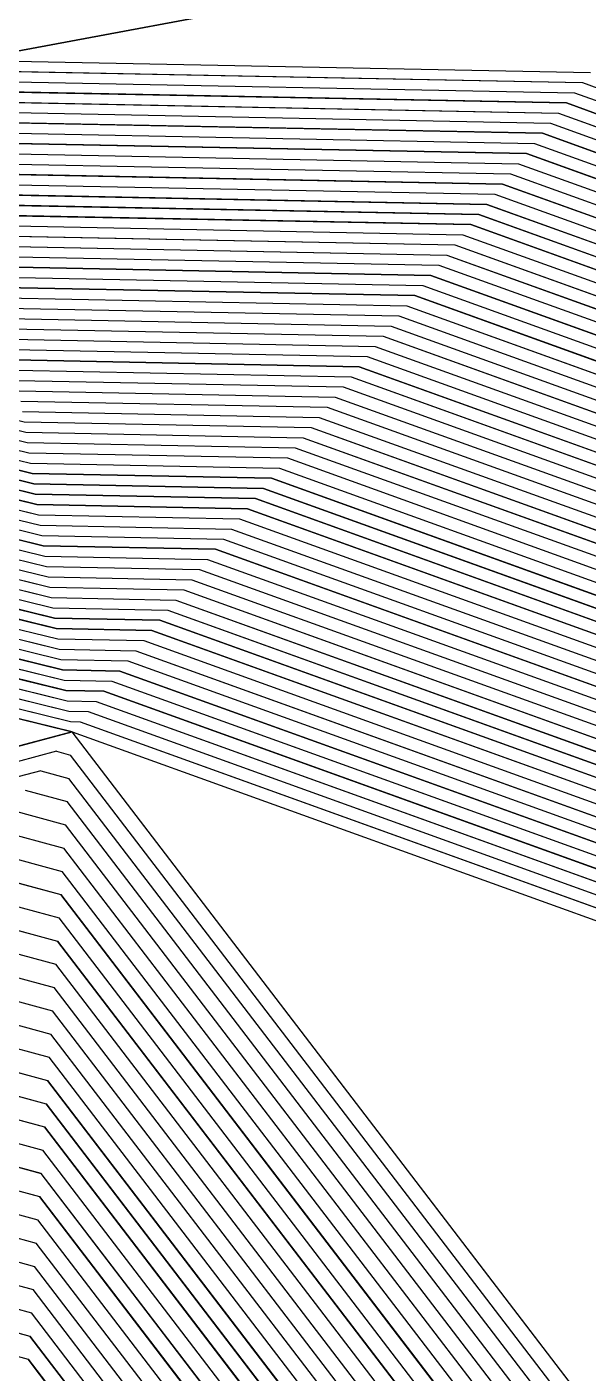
# Model space of a CAD drawing. Extents: x 7084 to 11035, y 13750 to 16729.
# Drawn here: x 9868 to 10146, y 15729 to 16395 of the extents above; entities that cross this region are included whole.
import ezdxf

# ---------------------------------------------------------------- set-up
doc = ezdxf.new("R2010")
doc.units = 0
doc.layers.add('Level 1', color=7, linetype='Continuous')

msp = doc.modelspace()

# ---------------------------------------------------------------- linework, layer by layer
at = {"layer": 'Level 1'}
for p, q in [((9838.87, 16378.88), (10291.99, 16463.49)), ((10291.99, 16463.49), (9838.87, 16378.88)), ((9838.87, 16378.88), (10146.99, 16372.84)), ((9839.66, 16373.76), (10143.04, 16367.81)), ((9840.45, 16368.65), (10139.09, 16362.79)), ((9841.24, 16363.53), (10135.14, 16357.77)), ((10143.04, 16367.81), (10150.72, 16365.05)), ((9842.03, 16358.41), (10131.2, 16352.74)), ((10135.14, 16357.77), (10158.19, 16349.46)), ((10139.09, 16362.79), (10154.46, 16357.25)), ((9842.83, 16353.3), (10127.25, 16347.72)), ((10131.2, 16352.74), (10161.92, 16341.67)), ((9843.62, 16348.18), (10123.3, 16342.7)), ((10127.25, 16347.72), (10165.66, 16333.88)), ((9844.41, 16343.07), (10119.35, 16337.67)), ((9845.2, 16337.95), (10115.4, 16332.65)), ((10119.35, 16337.67), (10173.12, 16318.3)), ((10123.3, 16342.7), (10169.39, 16326.09)), ((9845.99, 16332.83), (10111.45, 16327.63)), ((10115.4, 16332.65), (10176.86, 16310.51)), ((9846.79, 16327.72), (10107.5, 16322.6)), ((10111.45, 16327.63), (10180.59, 16302.72)), ((9847.58, 16322.6), (10103.56, 16317.58)), ((9848.37, 16317.48), (10099.61, 16312.56)), ((10103.56, 16317.58), (10188.06, 16287.13)), ((10107.5, 16322.6), (10184.32, 16294.93)), ((9849.16, 16312.37), (10095.66, 16307.53)), ((10099.61, 16312.56), (10191.79, 16279.34)), ((9849.95, 16307.25), (10091.71, 16302.51)), ((10095.66, 16307.53), (10195.52, 16271.55)), ((9850.74, 16302.13), (10087.76, 16297.49)), ((9851.54, 16297.02), (10083.81, 16292.46)), ((10087.76, 16297.49), (10202.99, 16255.97)), ((10091.71, 16302.51), (10199.26, 16263.76)), ((9852.33, 16291.9), (10079.86, 16287.44)), ((10083.81, 16292.46), (10206.72, 16248.18)), ((9853.12, 16286.79), (10075.92, 16282.42)), ((10079.86, 16287.44), (10210.46, 16240.39)), ((9853.91, 16281.67), (10071.97, 16277.39)), ((10071.97, 16277.39), (10217.92, 16224.81)), ((10075.92, 16282.42), (10214.19, 16232.6)), ((9854.7, 16276.55), (10068.02, 16272.37)), ((9855.49, 16271.44), (10064.07, 16267.35)), ((10068.02, 16272.37), (10221.66, 16217.01)), ((9856.29, 16266.32), (10060.12, 16262.32)), ((10064.07, 16267.35), (10225.39, 16209.22)), ((9857.08, 16261.2), (10056.17, 16257.3)), ((10056.17, 16257.3), (10232.86, 16193.64)), ((10060.12, 16262.32), (10229.12, 16201.43)), ((9857.87, 16256.09), (10052.22, 16252.28)), ((9858.66, 16250.97), (10048.28, 16247.25)), ((10052.22, 16252.28), (10236.59, 16185.85)), ((9649.3, 16243.62), (9868.16, 16189.58)), ((9859.45, 16245.86), (10044.33, 16242.23)), ((10048.28, 16247.25), (10240.32, 16178.06)), ((9644.18, 16239.97), (9868.95, 16184.46)), ((9860.24, 16240.74), (10040.38, 16237.21)), ((10040.38, 16237.21), (10247.79, 16162.48)), ((10044.33, 16242.23), (10244.06, 16170.27)), ((9633.93, 16232.66), (9870.54, 16174.23)), ((9639.06, 16236.31), (9869.75, 16179.34)), ((9861.04, 16235.62), (10036.43, 16232.18)), ((9861.83, 16230.51), (10032.48, 16227.16)), ((10036.43, 16232.18), (10251.52, 16154.69)), ((9623.69, 16225.34), (9872.12, 16163.99)), ((9628.81, 16229), (9871.33, 16169.11)), ((9862.62, 16225.39), (10028.53, 16222.14)), ((10032.48, 16227.16), (10255.26, 16146.89)), ((9613.44, 16218.03), (9873.7, 16153.76)), ((9618.56, 16221.69), (9872.91, 16158.88)), ((9863.41, 16220.27), (10024.58, 16217.11)), ((10024.58, 16217.11), (10262.72, 16131.31)), ((10028.53, 16222.14), (10258.99, 16139.1)), ((9603.19, 16210.72), (9875.29, 16143.53)), ((9608.32, 16214.38), (9874.5, 16148.64)), ((9864.2, 16215.16), (10020.63, 16212.09)), ((9865, 16210.04), (10016.69, 16207.07)), ((10020.63, 16212.09), (10266.46, 16123.52)), ((9592.95, 16203.41), (9876.87, 16133.3)), ((9598.07, 16207.07), (9876.08, 16138.41)), ((9865.79, 16204.92), (10012.74, 16202.04)), ((10016.69, 16207.07), (10270.19, 16115.73)), ((9587.82, 16199.76), (9877.66, 16128.18)), ((9866.58, 16199.81), (10008.79, 16197.02)), ((10008.79, 16197.02), (10277.66, 16100.15)), ((10012.74, 16202.04), (10273.93, 16107.94)), ((9577.58, 16192.44), (9879.25, 16117.95)), ((9582.7, 16196.1), (9878.45, 16123.06)), ((9867.37, 16194.69), (10004.84, 16191.99)), ((10004.84, 16191.99), (10281.39, 16092.36)), ((9567.33, 16185.13), (9880.83, 16107.71)), ((9572.45, 16188.79), (9880.04, 16112.83)), ((9868.16, 16189.58), (10000.89, 16186.97)), ((9868.95, 16184.46), (9996.94, 16181.95)), ((10000.89, 16186.97), (10285.13, 16084.57)), ((9557.08, 16177.82), (9882.41, 16097.48)), ((9562.21, 16181.48), (9881.62, 16102.6)), ((9869.75, 16179.34), (9992.99, 16176.92)), ((9992.99, 16176.92), (10292.59, 16068.98)), ((9996.94, 16181.95), (10288.86, 16076.77)), ((9546.83, 16170.51), (9884, 16087.25)), ((9551.96, 16174.17), (9883.21, 16092.36)), ((9870.54, 16174.23), (9989.05, 16171.9)), ((9989.05, 16171.9), (10296.33, 16061.19)), ((9541.71, 16166.85), (9884.79, 16082.13)), ((9871.33, 16169.11), (9985.1, 16166.88)), ((9872.12, 16163.99), (9981.15, 16161.85)), ((9985.1, 16166.88), (10300.06, 16053.4)), ((9531.46, 16159.54), (9886.37, 16071.9)), ((9536.59, 16163.2), (9885.58, 16077.02)), ((9872.91, 16158.88), (9977.2, 16156.83)), ((9977.2, 16156.83), (10307.53, 16037.82)), ((9981.15, 16161.85), (10303.79, 16045.61)), ((9521.22, 16152.23), (9887.96, 16061.67)), ((9526.34, 16155.89), (9887.16, 16066.78)), ((9873.7, 16153.76), (9973.25, 16151.81)), ((9973.25, 16151.81), (10311.26, 16030.03)), ((9510.97, 16144.92), (9889.54, 16051.43)), ((9516.09, 16148.58), (9888.75, 16056.55)), ((9874.5, 16148.64), (9969.3, 16146.78)), ((9875.29, 16143.53), (9965.35, 16141.76)), ((9969.3, 16146.78), (10314.99, 16022.24)), ((9890.33, 16046.32), (9505.85, 16141.27)), ((9876.08, 16138.41), (9961.41, 16136.74)), ((9961.41, 16136.74), (10322.46, 16006.65)), ((9965.35, 16141.76), (10318.73, 16014.45)), ((9876.87, 16133.3), (9957.46, 16131.71)), ((9957.46, 16131.71), (10326.19, 15998.86)), ((9877.66, 16128.18), (9953.51, 16126.69)), ((9953.51, 16126.69), (10329.93, 15991.07)), ((9878.45, 16123.06), (9949.56, 16121.67)), ((9879.25, 16117.95), (9945.61, 16116.64)), ((9949.56, 16121.67), (10333.66, 15983.28)), ((9880.04, 16112.83), (9941.66, 16111.62)), ((9941.66, 16111.62), (10341.13, 15967.7)), ((9945.61, 16116.64), (10337.39, 15975.49)), ((9880.83, 16107.71), (9937.71, 16106.6)), ((9937.71, 16106.6), (10344.86, 15959.91)), ((9881.62, 16102.6), (9933.77, 16101.57)), ((9882.41, 16097.48), (9929.82, 16096.55)), ((9933.77, 16101.57), (10348.59, 15952.12)), ((9883.21, 16092.36), (9925.87, 16091.53)), ((9925.87, 16091.53), (10356.06, 15936.53)), ((9929.82, 16096.55), (10352.33, 15944.33)), ((9884, 16087.25), (9921.92, 16086.5)), ((9921.92, 16086.5), (10359.79, 15928.74)), ((9884.79, 16082.13), (9917.97, 16081.48)), ((9885.58, 16077.02), (9914.02, 16076.46)), ((9917.97, 16081.48), (10363.53, 15920.95)), ((9886.37, 16071.9), (9910.07, 16071.43)), ((9910.07, 16071.43), (10370.99, 15905.37)), ((9914.02, 16076.46), (10367.26, 15913.16)), ((9887.16, 16066.78), (9906.13, 16066.41)), ((9906.13, 16066.41), (10374.73, 15897.58)), ((9887.96, 16061.67), (9902.18, 16061.39)), ((9902.18, 16061.39), (10378.46, 15889.79)), ((9888.75, 16056.55), (9898.23, 16056.36)), ((9889.54, 16051.43), (9894.28, 16051.34)), ((9894.28, 16051.34), (10385.93, 15874.21)), ((9898.23, 16056.36), (10382.19, 15882)), ((9326.09, 15896.4), (9890.33, 16046.32)), ((9890.33, 16046.32), (9326.09, 15896.4)), ((10184.94, 15661.53), (9890.33, 16046.32)), ((9882.59, 16036.7), (9329.63, 15889.77)), ((9882.59, 16036.7), (9889.53, 16034.81)), ((10178.24, 15657.72), (9889.53, 16034.81)), ((9874.84, 16027.07), (9333.17, 15883.15)), ((9874.84, 16027.07), (9888.72, 16023.31)), ((9867.1, 16017.45), (9887.91, 16011.8)), ((10171.54, 15653.91), (9888.72, 16023.31)), ((10164.84, 15650.1), (9887.91, 16011.8)), ((9859.35, 16007.83), (9887.11, 16000.29)), ((9851.61, 15998.21), (9886.3, 15988.79)), ((10158.14, 15646.28), (9887.11, 16000.29)), ((9843.86, 15988.59), (9885.5, 15977.28)), ((10151.45, 15642.47), (9886.3, 15988.79)), ((9836.12, 15978.96), (9884.69, 15965.78)), ((10144.75, 15638.66), (9885.5, 15977.28)), ((9828.37, 15969.34), (9883.88, 15954.27)), ((10138.05, 15634.85), (9884.69, 15965.78)), ((9820.63, 15959.72), (9883.08, 15942.76)), ((9812.88, 15950.1), (9882.27, 15931.26)), ((10131.35, 15631.04), (9883.88, 15954.27)), ((9805.14, 15940.48), (9881.47, 15919.75)), ((10124.65, 15627.23), (9883.08, 15942.76)), ((9797.39, 15930.85), (9880.66, 15908.25)), ((10117.96, 15623.42), (9882.27, 15931.26)), ((9789.65, 15921.23), (9879.86, 15896.74)), ((10111.26, 15619.61), (9881.47, 15919.75)), ((9781.91, 15911.61), (9879.05, 15885.23)), ((10104.56, 15615.8), (9880.66, 15908.25)), ((9774.16, 15901.99), (9878.24, 15873.73)), ((10097.86, 15611.99), (9879.86, 15896.74)), ((9766.42, 15892.37), (9877.44, 15862.22)), ((10091.16, 15608.18), (9879.05, 15885.23)), ((9758.67, 15882.75), (9876.63, 15850.72)), ((9750.93, 15873.12), (9875.83, 15839.21)), ((10084.47, 15604.37), (9878.24, 15873.73)), ((9743.18, 15863.5), (9875.02, 15827.7)), ((10077.77, 15600.56), (9877.44, 15862.22)), ((9735.44, 15853.88), (9874.21, 15816.2)), ((10071.07, 15596.75), (9876.63, 15850.72)), ((9727.69, 15844.26), (9873.41, 15804.69)), ((10064.37, 15592.94), (9875.83, 15839.21)), ((9719.95, 15834.64), (9872.6, 15793.19)), ((9712.2, 15825.01), (9871.8, 15781.68)), ((10057.68, 15589.13), (9875.02, 15827.7)), ((9704.46, 15815.39), (9870.99, 15770.17)), ((10050.98, 15585.32), (9874.21, 15816.2)), ((9696.71, 15805.77), (9870.19, 15758.67)), ((10044.28, 15581.51), (9873.41, 15804.69)), ((9688.97, 15796.15), (9869.38, 15747.16)), ((10037.58, 15577.7), (9872.6, 15793.19)), ((9681.22, 15786.53), (9868.57, 15735.66)), ((10030.88, 15573.89), (9871.8, 15781.68)), ((10024.19, 15570.08), (9870.99, 15770.17)), ((10017.49, 15566.27), (9870.19, 15758.67)), ((10010.79, 15562.46), (9869.38, 15747.16)), ((10004.09, 15558.65), (9868.57, 15735.66))]:
    msp.add_line(p, q, dxfattribs=at)
for points in [[(8179.81, 16518.43), (8447.5, 16685.05), (8792.52, 16607.69), (8801.36, 16608), (9015.51, 16453.28), (9020.27, 16453.2), (9347.45, 16381.79), (9351.9, 16381.18), (9613.64, 16422.83), (9833.74, 16375.22), (9839.66, 16373.76), (10143.04, 16367.81), (10150.72, 16365.05), (10293.49, 16454.31), (10519.54, 16436.46), (10781.28, 16073.45), (10784.97, 16069.38), (10903.94, 15956.31), (11028.86, 15527.85)], [(8179.81, 16518.43), (8447.5, 16685.05), (8792.52, 16607.69), (8801.36, 16608), (9015.51, 16453.28), (9020.27, 16453.2), (9347.45, 16381.79), (9351.9, 16381.18), (9613.64, 16422.83), (9833.74, 16375.22), (9839.66, 16373.76), (10143.04, 16367.81), (10150.72, 16365.05), (10293.49, 16454.31), (10519.54, 16436.46), (10781.28, 16073.45), (10784.97, 16069.38), (10903.94, 15956.31), (11028.86, 15527.85)], [(11016.38, 15530.16), (10895.36, 15945.23), (10780.11, 16054.76), (10769.04, 16066.98), (10515.48, 16418.64), (10296.5, 16435.94), (10158.19, 16349.46), (10135.14, 16357.77), (9841.24, 16363.53), (9823.5, 16367.91), (9610.28, 16414.03), (9356.71, 16373.68), (9343.35, 16375.52), (9026.39, 16444.7), (9012.11, 16444.93), (8804.65, 16594.82), (8778.14, 16593.9), (8443.9, 16668.84), (8184.58, 16507.42)], [(11016.38, 15530.16), (10895.36, 15945.23), (10780.11, 16054.76), (10769.04, 16066.98), (10515.48, 16418.64), (10296.5, 16435.94), (10158.19, 16349.46), (10135.14, 16357.77), (9841.24, 16363.53), (9823.5, 16367.91), (9610.28, 16414.03), (9356.71, 16373.68), (9343.35, 16375.52), (9026.39, 16444.7), (9012.11, 16444.93), (8804.65, 16594.82), (8778.14, 16593.9), (8443.9, 16668.84), (8184.58, 16507.42)], [(8186.96, 16501.92), (8442.1, 16660.73), (8770.95, 16587), (8806.29, 16588.23), (9010.4, 16440.76), (9029.46, 16440.45), (9341.3, 16372.39), (9359.12, 16369.93), (9608.59, 16409.63), (9818.37, 16364.26), (9842.03, 16358.41), (10131.2, 16352.74), (10161.92, 16341.67), (10298, 16426.75), (10513.45, 16409.73), (10762.92, 16063.75), (10777.67, 16047.45), (10891.07, 15939.68), (11010.14, 15531.31)], [(8186.96, 16501.92), (8442.1, 16660.73), (8770.95, 16587), (8806.29, 16588.23), (9010.4, 16440.76), (9029.46, 16440.45), (9341.3, 16372.39), (9359.12, 16369.93), (9608.59, 16409.63), (9818.37, 16364.26), (9842.03, 16358.41), (10131.2, 16352.74), (10161.92, 16341.67), (10298, 16426.75), (10513.45, 16409.73), (10762.92, 16063.75), (10777.67, 16047.45), (10891.07, 15939.68), (11010.14, 15531.31)], [(10966.44, 15539.37), (10861.04, 15900.88), (10760.65, 15996.28), (10720.09, 16041.1), (10499.25, 16347.39), (10308.52, 16362.45), (10188.06, 16287.13), (10103.56, 16317.58), (9847.58, 16322.6), (9782.51, 16338.67), (9596.8, 16378.84), (9375.96, 16343.69), (9326.95, 16350.46), (9050.89, 16410.71), (8998.5, 16411.55), (8817.81, 16542.1), (8720.63, 16538.72), (8429.52, 16603.99), (8203.65, 16463.4)], [(10966.44, 15539.37), (10861.04, 15900.88), (10760.65, 15996.28), (10720.09, 16041.1), (10499.25, 16347.39), (10308.52, 16362.45), (10188.06, 16287.13), (10103.56, 16317.58), (9847.58, 16322.6), (9782.51, 16338.67), (9596.8, 16378.84), (9375.96, 16343.69), (9326.95, 16350.46), (9050.89, 16410.71), (8998.5, 16411.55), (8817.81, 16542.1), (8720.63, 16538.72), (8429.52, 16603.99), (8203.65, 16463.4)], [(10953.95, 15541.67), (10852.45, 15889.8), (10755.79, 15981.66), (10707.85, 16034.63), (10495.19, 16329.57), (10311.52, 16344.08), (10195.52, 16271.55), (10095.66, 16307.53), (9849.16, 16312.37), (9772.26, 16331.36), (9593.43, 16370.04), (9380.77, 16336.19), (9322.85, 16344.19), (9057.01, 16402.21), (8995.1, 16403.21), (8821.1, 16528.92), (8706.25, 16524.92), (8425.92, 16587.78), (8208.42, 16452.4)], [(10953.95, 15541.67), (10852.45, 15889.8), (10755.79, 15981.66), (10707.85, 16034.63), (10495.19, 16329.57), (10311.52, 16344.08), (10195.52, 16271.55), (10095.66, 16307.53), (9849.16, 16312.37), (9772.26, 16331.36), (9593.43, 16370.04), (9380.77, 16336.19), (9322.85, 16344.19), (9057.01, 16402.21), (8995.1, 16403.21), (8821.1, 16528.92), (8706.25, 16524.92), (8425.92, 16587.78), (8208.42, 16452.4)], [(10947.71, 15542.82), (10848.16, 15884.25), (10753.36, 15974.35), (10701.73, 16031.4), (10493.16, 16320.67), (10313.03, 16334.89), (10199.26, 16263.76), (10091.71, 16302.51), (9849.95, 16307.25), (9767.14, 16327.7), (9591.75, 16365.64), (9383.17, 16332.44), (9320.79, 16341.05), (9060.08, 16397.96), (8993.4, 16399.04), (8822.74, 16522.33), (8699.06, 16518.02), (8424.12, 16579.67), (8210.81, 16446.89)], [(10947.71, 15542.82), (10848.16, 15884.25), (10753.36, 15974.35), (10701.73, 16031.4), (10493.16, 16320.67), (10313.03, 16334.89), (10199.26, 16263.76), (10091.71, 16302.51), (9849.95, 16307.25), (9767.14, 16327.7), (9591.75, 16365.64), (9383.17, 16332.44), (9320.79, 16341.05), (9060.08, 16397.96), (8993.4, 16399.04), (8822.74, 16522.33), (8699.06, 16518.02), (8424.12, 16579.67), (8210.81, 16446.89)], [(10997.65, 15533.61), (10882.49, 15928.6), (10772.81, 16032.83), (10750.69, 16057.28), (10509.39, 16391.92), (10301, 16408.38), (10169.39, 16326.09), (10123.3, 16342.7), (9843.62, 16348.18), (9808.13, 16356.95), (9605.22, 16400.83), (9363.93, 16362.43), (9337.2, 16366.12), (9035.58, 16431.95), (9007, 16432.42), (8809.58, 16575.05), (8756.58, 16573.2)], [(10997.65, 15533.61), (10882.49, 15928.6), (10772.81, 16032.83), (10750.69, 16057.28), (10509.39, 16391.92), (10301, 16408.38), (10169.39, 16326.09), (10123.3, 16342.7), (9843.62, 16348.18), (9808.13, 16356.95), (9605.22, 16400.83), (9363.93, 16362.43), (9337.2, 16366.12), (9035.58, 16431.95), (9007, 16432.42), (8809.58, 16575.05), (8756.58, 16573.2)], [(8220.35, 16424.88), (8416.93, 16547.25), (8670.31, 16490.43), (8829.33, 16495.97), (8986.59, 16382.35), (9072.32, 16380.96), (9312.59, 16328.52), (9392.79, 16317.45), (9585.01, 16348.04), (9746.65, 16313.08), (9853.12, 16286.79), (10075.92, 16282.42), (10214.19, 16232.6), (10319.04, 16298.15), (10485.04, 16285.04), (10677.26, 16018.46), (10743.63, 15945.11), (10831, 15862.08), (10922.74, 15547.43)], [(8220.35, 16424.88), (8416.93, 16547.25), (8670.31, 16490.43), (8829.33, 16495.97), (8986.59, 16382.35), (9072.32, 16380.96), (9312.59, 16328.52), (9392.79, 16317.45), (9585.01, 16348.04), (9746.65, 16313.08), (9853.12, 16286.79), (10075.92, 16282.42), (10214.19, 16232.6), (10319.04, 16298.15), (10485.04, 16285.04), (10677.26, 16018.46), (10743.63, 15945.11), (10831, 15862.08), (10922.74, 15547.43)], [(10897.77, 15552.04), (10813.84, 15839.91), (10733.9, 15915.88), (10652.78, 16005.52), (10476.92, 16249.41), (10325.05, 16261.41), (10229.12, 16201.43), (10060.12, 16262.32), (9856.29, 16266.32), (9726.15, 16298.46), (9578.27, 16330.44), (9402.42, 16302.46), (9304.39, 16315.99), (9084.57, 16363.96), (8979.79, 16365.66), (8835.91, 16469.61), (8641.55, 16462.84), (8409.74, 16514.82), (8229.89, 16402.87)], [(10897.77, 15552.04), (10813.84, 15839.91), (10733.9, 15915.88), (10652.78, 16005.52), (10476.92, 16249.41), (10325.05, 16261.41), (10229.12, 16201.43), (10060.12, 16262.32), (9856.29, 16266.32), (9726.15, 16298.46), (9578.27, 16330.44), (9402.42, 16302.46), (9304.39, 16315.99), (9084.57, 16363.96), (8979.79, 16365.66), (8835.91, 16469.61), (8641.55, 16462.84), (8409.74, 16514.82), (8229.89, 16402.87)], [(8677.5, 16497.33), (8827.68, 16502.56), (8988.29, 16386.52), (9069.26, 16385.21), (9314.64, 16331.65), (9390.39, 16321.2), (9586.69, 16352.44), (9751.77, 16316.73), (9852.33, 16291.9), (10079.86, 16287.44), (10210.46, 16240.39), (10317.53, 16307.33), (10487.07, 16293.95), (10683.38, 16021.69), (10746.06, 15952.42), (10835.29, 15867.62), (10928.98, 15546.28)], [(8677.5, 16497.33), (8827.68, 16502.56), (8988.29, 16386.52), (9069.26, 16385.21), (9314.64, 16331.65), (9390.39, 16321.2), (9586.69, 16352.44), (9751.77, 16316.73), (9852.33, 16291.9), (10079.86, 16287.44), (10210.46, 16240.39), (10317.53, 16307.33), (10487.07, 16293.95), (10683.38, 16021.69), (10746.06, 15952.42), (10835.29, 15867.62), (10928.98, 15546.28)], [(8402.55, 16482.4), (8612.8, 16435.25), (8842.49, 16443.25), (8972.99, 16348.97), (9096.82, 16346.97), (9296.19, 16303.45), (9412.04, 16287.46), (9571.54, 16312.84), (9705.66, 16283.83), (9859.45, 16245.86), (10044.33, 16242.23), (10244.06, 16170.27), (10331.06, 16224.66), (10468.81, 16213.78), (10628.3, 15992.58), (10724.18, 15886.64), (10796.68, 15817.74), (10872.8, 15556.64)], [(8402.55, 16482.4), (8612.8, 16435.25), (8842.49, 16443.25), (8972.99, 16348.97), (9096.82, 16346.97), (9296.19, 16303.45), (9412.04, 16287.46), (9571.54, 16312.84), (9705.66, 16283.83), (9859.45, 16245.86), (10044.33, 16242.23), (10244.06, 16170.27), (10331.06, 16224.66), (10468.81, 16213.78), (10628.3, 15992.58), (10724.18, 15886.64), (10796.68, 15817.74), (10872.8, 15556.64)], [(10854.07, 15560.1), (10783.8, 15801.11), (10716.88, 15864.71), (10609.95, 15982.87), (10462.72, 16187.06), (10335.57, 16197.1), (10255.26, 16146.89), (10032.48, 16227.16), (9861.83, 16230.51), (9690.29, 16272.87), (9566.48, 16299.65), (9419.25, 16276.22), (9290.04, 16294.05), (9106.01, 16334.22), (8967.88, 16336.45), (8847.42, 16423.48), (8591.23, 16414.56), (8397.15, 16458.08)], [(10854.07, 15560.1), (10783.8, 15801.11), (10716.88, 15864.71), (10609.95, 15982.87), (10462.72, 16187.06), (10335.57, 16197.1), (10255.26, 16146.89), (10032.48, 16227.16), (9861.83, 16230.51), (9690.29, 16272.87), (9566.48, 16299.65), (9419.25, 16276.22), (9290.04, 16294.05), (9106.01, 16334.22), (8967.88, 16336.45), (8847.42, 16423.48), (8591.23, 16414.56), (8397.15, 16458.08)], [(8386.37, 16409.44), (8548.09, 16373.18), (8857.29, 16383.94), (8957.68, 16311.41), (9124.38, 16308.72), (9277.74, 16275.25), (9433.69, 16253.72), (9556.38, 16273.25), (9659.55, 16250.93), (9866.58, 16199.81), (10008.79, 16197.02), (10277.66, 16100.15), (10344.58, 16141.99), (10450.54, 16133.62), (10573.23, 15963.46), (10702.29, 15820.85), (10758.06, 15767.85), (10816.62, 15567.01), (10881.14, 15419.01), (10847.68, 15190.28), (10839.62, 14991.15), (10786.64, 14550.42), (10705.98, 14168.32)], [(8386.37, 16409.44), (8548.09, 16373.18), (8857.29, 16383.94), (8957.68, 16311.41), (9124.38, 16308.72), (9277.74, 16275.25), (9433.69, 16253.72), (9556.38, 16273.25), (9659.55, 16250.93), (9866.58, 16199.81), (10008.79, 16197.02), (10277.66, 16100.15), (10344.58, 16141.99), (10450.54, 16133.62), (10573.23, 15963.46), (10702.29, 15820.85), (10758.06, 15767.85), (10816.62, 15567.01), (10881.14, 15419.01), (10847.68, 15190.28), (10839.62, 14991.15), (10786.64, 14550.42), (10705.98, 14168.32)], [(8384.57, 16401.33), (8540.91, 16366.28), (8858.94, 16377.35), (8955.98, 16307.24), (9127.44, 16304.47), (9275.69, 16272.12), (9436.09, 16249.97), (9554.69, 16268.85), (9654.43, 16247.28), (9867.37, 16194.69), (10004.84, 16191.99), (10281.39, 16092.36), (10346.08, 16132.8), (10448.51, 16124.71), (10567.11, 15960.23), (10699.86, 15813.54), (10753.77, 15762.31), (10810.37, 15568.16)], [(8384.57, 16401.33), (8540.91, 16366.28), (8858.94, 16377.35), (8955.98, 16307.24), (9127.44, 16304.47), (9275.69, 16272.12), (9436.09, 16249.97), (9554.69, 16268.85), (9654.43, 16247.28), (9867.37, 16194.69), (10004.84, 16191.99), (10281.39, 16092.36), (10346.08, 16132.8), (10448.51, 16124.71), (10567.11, 15960.23), (10699.86, 15813.54), (10753.77, 15762.31), (10810.37, 15568.16)], [(10941.47, 15543.98), (10843.87, 15878.71), (10750.93, 15967.04), (10695.61, 16028.16), (10491.13, 16311.76), (10314.53, 16325.71), (10202.99, 16255.97), (10087.76, 16297.49), (9850.74, 16302.13), (9762.02, 16324.05), (9590.06, 16361.24), (9385.58, 16328.7), (9318.74, 16337.92), (9063.14, 16393.71), (8991.7, 16394.86)], [(10941.47, 15543.98), (10843.87, 15878.71), (10750.93, 15967.04), (10695.61, 16028.16), (10491.13, 16311.76), (10314.53, 16325.71), (10202.99, 16255.97), (10087.76, 16297.49), (9850.74, 16302.13), (9762.02, 16324.05), (9590.06, 16361.24), (9385.58, 16328.7), (9318.74, 16337.92), (9063.14, 16393.71), (8991.7, 16394.86)], [(10985.17, 15535.91), (10873.91, 15917.51), (10767.95, 16018.21), (10738.45, 16050.81), (10505.34, 16374.11), (10304.01, 16390.01), (10176.86, 16310.51), (10115.4, 16332.65), (9845.2, 16337.95), (9797.88, 16349.64), (9601.85, 16392.04), (9368.74, 16354.94), (9333.1, 16359.86)], [(10985.17, 15535.91), (10873.91, 15917.51), (10767.95, 16018.21), (10738.45, 16050.81), (10505.34, 16374.11), (10304.01, 16390.01), (10176.86, 16310.51), (10115.4, 16332.65), (9845.2, 16337.95), (9797.88, 16349.64), (9601.85, 16392.04), (9368.74, 16354.94), (9333.1, 16359.86)], [(10910.26, 15549.73), (10822.42, 15851), (10738.77, 15930.49), (10665.02, 16011.99), (10480.98, 16267.22), (10322.04, 16279.78), (10221.66, 16217.01), (10068.02, 16272.37), (9854.7, 16276.55), (9736.4, 16305.77), (9581.64, 16339.24), (9397.6, 16309.95), (9308.49, 16322.25), (9078.45, 16372.46)], [(10910.26, 15549.73), (10822.42, 15851), (10738.77, 15930.49), (10665.02, 16011.99), (10480.98, 16267.22), (10322.04, 16279.78), (10221.66, 16217.01), (10068.02, 16272.37), (9854.7, 16276.55), (9736.4, 16305.77), (9581.64, 16339.24), (9397.6, 16309.95), (9308.49, 16322.25), (9078.45, 16372.46)], [(10785.4, 15572.77), (10736.61, 15740.13), (10690.13, 15784.3), (10542.64, 15947.29), (10440.39, 16089.09), (10352.09, 16096.06), (10296.33, 16061.19), (9989.05, 16171.9), (9870.54, 16174.23), (9633.93, 16232.66), (9547.96, 16251.25), (9445.71, 16234.98), (9267.49, 16259.58), (9139.69, 16287.48), (8949.17, 16290.55), (8865.52, 16350.99), (8512.15, 16338.69), (8377.38, 16368.91)], [(10785.4, 15572.77), (10736.61, 15740.13), (10690.13, 15784.3), (10542.64, 15947.29), (10440.39, 16089.09), (10352.09, 16096.06), (10296.33, 16061.19), (9989.05, 16171.9), (9870.54, 16174.23), (9633.93, 16232.66), (9547.96, 16251.25), (9445.71, 16234.98), (9267.49, 16259.58), (9139.69, 16287.48), (8949.17, 16290.55), (8865.52, 16350.99), (8512.15, 16338.69), (8377.38, 16368.91)], [(10779.16, 15573.92), (10732.31, 15734.59), (10687.7, 15776.99), (10536.52, 15944.05), (10438.37, 16080.18), (10353.6, 16086.87), (10300.06, 16053.4), (9985.1, 16166.88), (9871.33, 16169.11), (9628.81, 16229), (9546.27, 16246.85), (9448.12, 16231.23), (9265.44, 16256.45), (9142.75, 16283.23), (8947.47, 16286.38), (8867.17, 16344.4), (8504.96, 16331.79), (8375.58, 16360.8)], [(10779.16, 15573.92), (10732.31, 15734.59), (10687.7, 15776.99), (10536.52, 15944.05), (10438.37, 16080.18), (10353.6, 16086.87), (10300.06, 16053.4), (9985.1, 16166.88), (9871.33, 16169.11), (9628.81, 16229), (9546.27, 16246.85), (9448.12, 16231.23), (9265.44, 16256.45), (9142.75, 16283.23), (8947.47, 16286.38), (8867.17, 16344.4), (8504.96, 16331.79), (8375.58, 16360.8)], [(10723.73, 15723.51), (10682.84, 15762.37), (10524.28, 15937.58), (10434.31, 16062.37), (10356.6, 16068.5), (10307.53, 16037.82), (9977.2, 16156.83), (9872.91, 16158.88), (9618.56, 16221.69), (9542.9, 16238.05), (9452.93, 16223.73), (9261.34, 16250.18), (9148.87, 16274.73), (8944.07, 16278.04), (8870.46, 16331.22), (8490.58, 16318), (8371.98, 16344.59)], [(10723.73, 15723.51), (10682.84, 15762.37), (10524.28, 15937.58), (10434.31, 16062.37), (10356.6, 16068.5), (10307.53, 16037.82), (9977.2, 16156.83), (9872.91, 16158.88), (9618.56, 16221.69), (9542.9, 16238.05), (9452.93, 16223.73), (9261.34, 16250.18), (9148.87, 16274.73), (8944.07, 16278.04), (8870.46, 16331.22), (8490.58, 16318), (8371.98, 16344.59)], [(8357.6, 16279.74), (8433.07, 16262.82), (8883.62, 16278.5), (8930.46, 16244.66), (9173.37, 16240.73), (9244.94, 16225.11), (9472.17, 16193.75), (9529.43, 16202.86), (9577.58, 16192.44), (9879.25, 16117.95), (9945.61, 16116.64), (10337.39, 15975.49), (10368.62, 15995.02), (10418.07, 15991.11), (10475.33, 15911.7), (10663.38, 15703.89)], [(8357.6, 16279.74), (8433.07, 16262.82), (8883.62, 16278.5), (8930.46, 16244.66), (9173.37, 16240.73), (9244.94, 16225.11), (9472.17, 16193.75), (9529.43, 16202.86), (9577.58, 16192.44), (9879.25, 16117.95), (9945.61, 16116.64), (10337.39, 15975.49), (10368.62, 15995.02), (10418.07, 15991.11), (10475.33, 15911.7), (10663.38, 15703.89)], [(10772.92, 15575.07), (10728.02, 15729.05), (10685.27, 15769.68), (10530.4, 15940.82), (10436.34, 16071.27), (10355.1, 16077.69), (10303.79, 16045.61), (9981.15, 16161.85), (9872.12, 16163.99), (9623.69, 16225.34), (9544.59, 16242.45), (9450.52, 16227.48), (9263.39, 16253.32), (9145.81, 16278.98)], [(10772.92, 15575.07), (10728.02, 15729.05), (10685.27, 15769.68), (10530.4, 15940.82), (10436.34, 16071.27), (10355.1, 16077.69), (10303.79, 16045.61), (9981.15, 16161.85), (9872.12, 16163.99), (9623.69, 16225.34), (9544.59, 16242.45), (9450.52, 16227.48), (9263.39, 16253.32), (9145.81, 16278.98)], [(8355.8, 16271.63), (8425.88, 16255.92), (8885.26, 16271.91), (8928.76, 16240.48), (9176.43, 16236.49), (9242.89, 16221.98), (9474.58, 16190), (9527.74, 16198.46), (9572.45, 16188.79), (9880.04, 16112.83), (9941.66, 16111.62), (10341.13, 15967.7), (10370.13, 15985.83), (10416.04, 15982.2), (10469.21, 15908.47), (10660.95, 15696.58)], [(8355.8, 16271.63), (8425.88, 16255.92), (8885.26, 16271.91), (8928.76, 16240.48), (9176.43, 16236.49), (9242.89, 16221.98), (9474.58, 16190), (9527.74, 16198.46), (9572.45, 16188.79), (9880.04, 16112.83), (9941.66, 16111.62), (10341.13, 15967.7), (10370.13, 15985.83), (10416.04, 15982.2), (10469.21, 15908.47), (10660.95, 15696.58)], [(8354, 16263.53), (8418.69, 16249.02), (8886.91, 16265.32), (8927.06, 16236.31), (9179.49, 16232.24), (9240.84, 16218.85), (9476.98, 16186.25), (9526.06, 16194.06), (9567.33, 16185.13), (9880.83, 16107.71), (9937.71, 16106.6), (10344.86, 15959.91), (10371.63, 15976.64), (10414.01, 15973.3), (10463.09, 15905.23), (10658.52, 15689.27), (10680.83, 15668.07), (10704.25, 15587.74), (10801.96, 15363.63), (10788.58, 15272.13), (10776.37, 14970.61), (10755.17, 14794.31), (10633.03, 14215.7), (10607.38, 14181.11)], [(8354, 16263.53), (8418.69, 16249.02), (8886.91, 16265.32), (8927.06, 16236.31), (9179.49, 16232.24), (9240.84, 16218.85), (9476.98, 16186.25), (9526.06, 16194.06), (9567.33, 16185.13), (9880.83, 16107.71), (9937.71, 16106.6), (10344.86, 15959.91), (10371.63, 15976.64), (10414.01, 15973.3), (10463.09, 15905.23), (10658.52, 15689.27), (10680.83, 15668.07), (10704.25, 15587.74), (10801.96, 15363.63), (10788.58, 15272.13), (10776.37, 14970.61), (10755.17, 14794.31), (10633.03, 14215.7), (10607.38, 14181.11)], [(9685.17, 16269.21), (9862.62, 16225.39), (10028.53, 16222.14), (10258.99, 16139.1), (10337.07, 16187.92), (10460.69, 16178.16), (10603.83, 15979.64), (10714.45, 15857.4), (10779.51, 15795.56), (10847.83, 15561.25)], [(9685.17, 16269.21), (9862.62, 16225.39), (10028.53, 16222.14), (10258.99, 16139.1), (10337.07, 16187.92), (10460.69, 16178.16), (10603.83, 15979.64), (10714.45, 15857.4), (10779.51, 15795.56), (10847.83, 15561.25)], [(10698.01, 15588.89), (10676.54, 15662.53), (10656.09, 15681.96), (10456.97, 15902), (10411.98, 15964.39), (10373.13, 15967.46), (10348.59, 15952.12), (9933.77, 16101.57), (9881.62, 16102.6), (9562.21, 16181.48), (9524.38, 16189.66), (9479.39, 16182.5), (9238.79, 16215.71), (9182.56, 16227.99), (8925.36, 16232.14), (8888.56, 16258.73), (8411.5, 16242.12), (8352.2, 16255.42)], [(10698.01, 15588.89), (10676.54, 15662.53), (10656.09, 15681.96), (10456.97, 15902), (10411.98, 15964.39), (10373.13, 15967.46), (10348.59, 15952.12), (9933.77, 16101.57), (9881.62, 16102.6), (9562.21, 16181.48), (9524.38, 16189.66), (9479.39, 16182.5), (9238.79, 16215.71), (9182.56, 16227.99), (8925.36, 16232.14), (8888.56, 16258.73), (8411.5, 16242.12), (8352.2, 16255.42)], [(10706.57, 15701.33), (10673.11, 15733.13), (10499.8, 15924.64), (10426.19, 16026.74), (10362.61, 16031.76), (10322.46, 16006.65), (9961.41, 16136.74), (9876.08, 16138.41), (9598.07, 16207.07), (9536.17, 16220.46), (9462.55, 16208.74), (9253.14, 16237.65), (9161.12, 16257.73)], [(10706.57, 15701.33), (10673.11, 15733.13), (10499.8, 15924.64), (10426.19, 16026.74), (10362.61, 16031.76), (10322.46, 16006.65), (9961.41, 16136.74), (9876.08, 16138.41), (9598.07, 16207.07), (9536.17, 16220.46), (9462.55, 16208.74), (9253.14, 16237.65), (9161.12, 16257.73)], [(9857.08, 16261.2), (10056.17, 16257.3), (10232.86, 16193.64), (10326.55, 16252.22), (10474.89, 16240.5), (10646.66, 16002.28), (10731.47, 15908.57), (10809.55, 15834.37), (10891.53, 15553.19)], [(9857.08, 16261.2), (10056.17, 16257.3), (10232.86, 16193.64), (10326.55, 16252.22), (10474.89, 16240.5), (10646.66, 16002.28), (10731.47, 15908.57), (10809.55, 15834.37), (10891.53, 15553.19)], [(8389.94, 16221.43), (8893.49, 16238.96), (8920.26, 16219.62), (9191.74, 16215.24), (9232.64, 16206.31), (9486.6, 16171.25), (9519.32, 16176.46), (9546.83, 16170.51), (9884, 16087.25), (9921.92, 16086.5), (10359.79, 15928.74), (10377.64, 15939.9), (10405.9, 15937.67), (10438.61, 15892.29), (10648.79, 15660.04)], [(8389.94, 16221.43), (8893.49, 16238.96), (8920.26, 16219.62), (9191.74, 16215.24), (9232.64, 16206.31), (9486.6, 16171.25), (9519.32, 16176.46), (9546.83, 16170.51), (9884, 16087.25), (9921.92, 16086.5), (10359.79, 15928.74), (10377.64, 15939.9), (10405.9, 15937.67), (10438.61, 15892.29), (10648.79, 15660.04)], [(10643.93, 15645.42), (10426.37, 15885.82), (10401.84, 15919.86), (10380.64, 15921.53), (10367.26, 15913.16), (9914.02, 16076.46), (9885.58, 16077.02), (9536.59, 16163.2), (9515.95, 16167.66), (9491.42, 16163.76), (9228.54, 16200.05), (9197.87, 16206.74), (8916.86, 16211.28), (8896.78, 16225.78), (8375.56, 16207.64)], [(10643.93, 15645.42), (10426.37, 15885.82), (10401.84, 15919.86), (10380.64, 15921.53), (10367.26, 15913.16), (9914.02, 16076.46), (9885.58, 16077.02), (9536.59, 16163.2), (9515.95, 16167.66), (9491.42, 16163.76), (9228.54, 16200.05), (9197.87, 16206.74), (8916.86, 16211.28), (8896.78, 16225.78), (8375.56, 16207.64)], [(8368.37, 16200.74), (8898.43, 16219.19), (8915.16, 16207.1), (9200.93, 16202.49), (9226.49, 16196.91), (9493.82, 16160.01), (9514.27, 16163.26), (9531.46, 16159.54), (9886.37, 16071.9), (9910.07, 16071.43), (10370.99, 15905.37), (10382.15, 15912.34), (10399.81, 15910.95), (10420.26, 15882.59), (10641.5, 15638.11)], [(8368.37, 16200.74), (8898.43, 16219.19), (8915.16, 16207.1), (9200.93, 16202.49), (9226.49, 16196.91), (9493.82, 16160.01), (9514.27, 16163.26), (9531.46, 16159.54), (9886.37, 16071.9), (9910.07, 16071.43), (10370.99, 15905.37), (10382.15, 15912.34), (10399.81, 15910.95), (10420.26, 15882.59), (10641.5, 15638.11)], [(9613.44, 16218.03), (9873.7, 16153.76), (9973.25, 16151.81), (10311.26, 16030.03), (10358.1, 16059.32), (10432.28, 16053.46), (10518.16, 15934.35), (10680.4, 15755.06), (10719.44, 15717.96)], [(9613.44, 16218.03), (9873.7, 16153.76), (9973.25, 16151.81), (10311.26, 16030.03), (10358.1, 16059.32), (10432.28, 16053.46), (10518.16, 15934.35), (10680.4, 15755.06), (10719.44, 15717.96)], [(8353.99, 16186.94), (8901.72, 16206.01), (8911.76, 16198.76), (9207.05, 16193.99), (9222.39, 16190.64), (9498.63, 16152.51), (9510.9, 16154.46), (9521.22, 16152.23), (9887.96, 16061.67), (9902.18, 16061.39), (10378.46, 15889.79), (10385.15, 15893.97), (10395.75, 15893.14), (10408.02, 15876.12), (10636.63, 15623.49)], [(8353.99, 16186.94), (8901.72, 16206.01), (8911.76, 16198.76), (9207.05, 16193.99), (9222.39, 16190.64), (9498.63, 16152.51), (9510.9, 16154.46), (9521.22, 16152.23), (9887.96, 16061.67), (9902.18, 16061.39), (10378.46, 15889.79), (10385.15, 15893.97), (10395.75, 15893.14), (10408.02, 15876.12), (10636.63, 15623.49)], [(8346.8, 16180.05), (8903.36, 16199.42), (8910.05, 16194.59), (9210.11, 16189.74), (9220.34, 16187.51), (9501.04, 16148.76), (9509.22, 16150.06), (9516.09, 16148.58), (9888.75, 16056.55), (9898.23, 16056.36), (10382.19, 15882), (10386.65, 15884.79), (10393.72, 15884.23), (10401.9, 15872.88), (10634.2, 15616.18)], [(8346.8, 16180.05), (8903.36, 16199.42), (8910.05, 16194.59), (9210.11, 16189.74), (9220.34, 16187.51), (9501.04, 16148.76), (9509.22, 16150.06), (9516.09, 16148.58), (9888.75, 16056.55), (9898.23, 16056.36), (10382.19, 15882), (10386.65, 15884.79), (10393.72, 15884.23), (10401.9, 15872.88), (10634.2, 15616.18)], [(10639.06, 15630.8), (10414.14, 15879.35), (10397.78, 15902.04), (10383.65, 15903.16), (10374.73, 15897.58), (9906.13, 16066.41), (9887.16, 16066.78), (9526.34, 16155.89), (9512.59, 16158.86), (9496.23, 16156.26), (9224.44, 16193.78), (9203.99, 16198.24)], [(10639.06, 15630.8), (10414.14, 15879.35), (10397.78, 15902.04), (10383.65, 15903.16), (10374.73, 15897.58), (9906.13, 16066.41), (9887.16, 16066.78), (9526.34, 16155.89), (9512.59, 16158.86), (9496.23, 16156.26), (9224.44, 16193.78), (9203.99, 16198.24)], [(8339.61, 16173.15), (8905.01, 16192.83), (8908.35, 16190.41), (9213.18, 16185.49), (9218.29, 16184.38), (9503.44, 16145.01), (9507.53, 16145.67), (9510.97, 16144.92), (9889.54, 16051.43), (9894.28, 16051.34), (10385.93, 15874.21), (10388.16, 15875.6), (10391.69, 15875.32), (10395.78, 15869.65), (10631.77, 15608.87)], [(8339.61, 16173.15), (8905.01, 16192.83), (8908.35, 16190.41), (9213.18, 16185.49), (9218.29, 16184.38), (9503.44, 16145.01), (9507.53, 16145.67), (9510.97, 16144.92), (9889.54, 16051.43), (9894.28, 16051.34), (10385.93, 15874.21), (10388.16, 15875.6), (10391.69, 15875.32), (10395.78, 15869.65), (10631.77, 15608.87)], [(10184.94, 15661.53), (9890.33, 16046.32), (9326.09, 15896.4), (9216.24, 16181.24), (8906.65, 16186.24), (8332.42, 16166.25), (8906.65, 16186.24), (8477.23, 15971.36), (8572.55, 15565.22)], [(10184.94, 15661.53), (9890.33, 16046.32), (9326.09, 15896.4), (9216.24, 16181.24), (8906.65, 16186.24), (8332.42, 16166.25), (8906.65, 16186.24), (8477.23, 15971.36), (8572.55, 15565.22)], [(8572.55, 15565.22), (8766.84, 15961.36), (8906.65, 16186.24), (9326.09, 15896.4), (9505.85, 16141.27), (9216.24, 16181.24), (9326.09, 15896.4), (9505.85, 16141.27), (9890.33, 16046.32), (10389.66, 15866.41), (10184.94, 15661.53), (10389.66, 15866.41), (10629.34, 15601.56)], [(8572.55, 15565.22), (8766.84, 15961.36), (8906.65, 16186.24), (9326.09, 15896.4), (9505.85, 16141.27), (9216.24, 16181.24), (9326.09, 15896.4), (9505.85, 16141.27), (9890.33, 16046.32), (10389.66, 15866.41), (10184.94, 15661.53), (10389.66, 15866.41), (10629.34, 15601.56)], [(10653.66, 15674.65), (10450.85, 15898.76), (10409.95, 15955.48), (10374.63, 15958.27), (10352.33, 15944.33), (9929.82, 16096.55), (9882.41, 16097.48), (9557.08, 16177.82)], [(10653.66, 15674.65), (10450.85, 15898.76), (10409.95, 15955.48), (10374.63, 15958.27), (10352.33, 15944.33), (9929.82, 16096.55), (9882.41, 16097.48), (9557.08, 16177.82)], [(8597.97, 15562.97), (8765.05, 15903.65), (8779.53, 15913.95), (8803.97, 15919.74), (8924.21, 16113.13), (9284.93, 15863.87), (9315.81, 15862.9), (9333.18, 15856.79), (9350.87, 15850.03), (9836.12, 15978.96), (9884.69, 15965.78), (10138.05, 15634.85)], [(8597.97, 15562.97), (8765.05, 15903.65), (8779.53, 15913.95), (8803.97, 15919.74), (8924.21, 16113.13), (9284.93, 15863.87), (9315.81, 15862.9), (9333.18, 15856.79), (9350.87, 15850.03), (9836.12, 15978.96), (9884.69, 15965.78), (10138.05, 15634.85)], [(8605.23, 15562.33), (8764.54, 15887.16), (8783.15, 15900.4), (8814.58, 15907.84), (8929.23, 16092.24), (9273.17, 15854.57), (9312.87, 15853.33), (9335.2, 15845.47), (9357.95, 15836.79), (9820.63, 15959.72), (9883.08, 15942.76), (10124.65, 15627.23)], [(8605.23, 15562.33), (8764.54, 15887.16), (8783.15, 15900.4), (8814.58, 15907.84), (8929.23, 16092.24), (9273.17, 15854.57), (9312.87, 15853.33), (9335.2, 15845.47), (9357.95, 15836.79), (9820.63, 15959.72), (9883.08, 15942.76), (10124.65, 15627.23)], [(8763.01, 15837.7), (8794.03, 15859.75), (8846.41, 15872.16), (8944.28, 16029.58), (9237.89, 15826.69), (9304.06, 15824.62), (9341.28, 15811.52), (9379.19, 15797.05), (9774.16, 15901.99), (9878.24, 15873.73), (10084.47, 15604.37)], [(8763.01, 15837.7), (8794.03, 15859.75), (8846.41, 15872.16), (8944.28, 16029.58), (9237.89, 15826.69), (9304.06, 15824.62), (9341.28, 15811.52), (9379.19, 15797.05), (9774.16, 15901.99), (9878.24, 15873.73), (10084.47, 15604.37)], [(8630.64, 15560.08), (8762.75, 15829.45), (8795.84, 15852.98), (8851.72, 15866.21), (8946.79, 16019.13), (9232.01, 15822.04), (9302.59, 15819.83), (9342.29, 15805.86), (9382.73, 15790.42), (9766.42, 15892.37), (9877.44, 15862.22), (10077.77, 15600.56)], [(8630.64, 15560.08), (8762.75, 15829.45), (8795.84, 15852.98), (8851.72, 15866.21), (8946.79, 16019.13), (9232.01, 15822.04), (9302.59, 15819.83), (9342.29, 15805.86), (9382.73, 15790.42), (9766.42, 15892.37), (9877.44, 15862.22), (10077.77, 15600.56)], [(8949.3, 16008.69), (9226.13, 15817.39), (9301.12, 15815.05), (9343.31, 15800.2), (9386.27, 15783.8), (9758.67, 15882.75), (9876.63, 15850.72), (10071.07, 15596.75), (10087.55, 15382.37), (10086.77, 15289.41), (10058.64, 15167.54), (10022.39, 14560.67), (9997.39, 14520.83), (9634.88, 14388.9), (9560.67, 14363.9), (9461.46, 14365.46), (9336.22, 14236.83), (8888.03, 14309.39), (8858.37, 14527.08), (8779.47, 14540.36), (8720.09, 14541.92), (8671.66, 14541.92), (8642.76, 14551.29), (8260.47, 14703.01)], [(8949.3, 16008.69), (9226.13, 15817.39), (9301.12, 15815.05), (9343.31, 15800.2), (9386.27, 15783.8), (9758.67, 15882.75), (9876.63, 15850.72), (10071.07, 15596.75), (10087.55, 15382.37), (10086.77, 15289.41), (10058.64, 15167.54), (10022.39, 14560.67), (9997.39, 14520.83), (9634.88, 14388.9), (9560.67, 14363.9), (9461.46, 14365.46), (9336.22, 14236.83), (8888.03, 14309.39), (8858.37, 14527.08), (8779.47, 14540.36), (8720.09, 14541.92), (8671.66, 14541.92), (8642.76, 14551.29), (8260.47, 14703.01)], [(10057.68, 15589.13), (9875.02, 15827.7), (9743.18, 15863.5), (9393.35, 15770.55), (9345.33, 15788.89), (9298.18, 15805.48), (9214.37, 15808.1), (8954.32, 15987.8), (8867.63, 15848.37), (8801.28, 15832.66), (8761.99, 15804.72), (8641.53, 15559.11)], [(10057.68, 15589.13), (9875.02, 15827.7), (9743.18, 15863.5), (9393.35, 15770.55), (9345.33, 15788.89), (9298.18, 15805.48), (9214.37, 15808.1), (8954.32, 15987.8), (8867.63, 15848.37), (8801.28, 15832.66), (8761.99, 15804.72), (8641.53, 15559.11)], [(8645.16, 15558.79), (8761.73, 15796.47), (8803.09, 15825.88), (8872.94, 15842.43), (8956.82, 15977.35), (9208.49, 15803.45), (9296.72, 15800.69), (9346.34, 15783.23), (9396.89, 15763.93), (9735.44, 15853.88), (9874.21, 15816.2), (10050.98, 15585.32)], [(8645.16, 15558.79), (8761.73, 15796.47), (8803.09, 15825.88), (8872.94, 15842.43), (8956.82, 15977.35), (9208.49, 15803.45), (9296.72, 15800.69), (9346.34, 15783.23), (9396.89, 15763.93), (9735.44, 15853.88), (9874.21, 15816.2), (10050.98, 15585.32)], [(8666.94, 15556.86), (8760.2, 15747.01), (8813.96, 15785.24), (8904.77, 15806.75), (8971.88, 15914.69), (9173.21, 15775.56), (9287.9, 15771.98), (9352.42, 15749.28), (9418.13, 15724.19), (9688.97, 15796.15), (9869.38, 15747.16), (10010.79, 15562.46)], [(8666.94, 15556.86), (8760.2, 15747.01), (8813.96, 15785.24), (8904.77, 15806.75), (8971.88, 15914.69), (9173.21, 15775.56), (9287.9, 15771.98), (9352.42, 15749.28), (9418.13, 15724.19), (9688.97, 15796.15), (9869.38, 15747.16), (10010.79, 15562.46)], [(8670.57, 15556.54), (8759.94, 15738.76), (8815.78, 15778.47), (8910.07, 15800.8), (8974.38, 15904.24), (9167.33, 15770.91), (9286.43, 15767.19), (9353.43, 15743.62), (9421.67, 15717.56), (9681.22, 15786.53), (9868.57, 15735.66), (10004.09, 15558.65)], [(8670.57, 15556.54), (8759.94, 15738.76), (8815.78, 15778.47), (8910.07, 15800.8), (8974.38, 15904.24), (9167.33, 15770.91), (9286.43, 15767.19), (9353.43, 15743.62), (9421.67, 15717.56), (9681.22, 15786.53), (9868.57, 15735.66), (10004.09, 15558.65)]]:
    msp.add_lwpolyline(points, dxfattribs=at)

doc.saveas('drawing.dxf')
